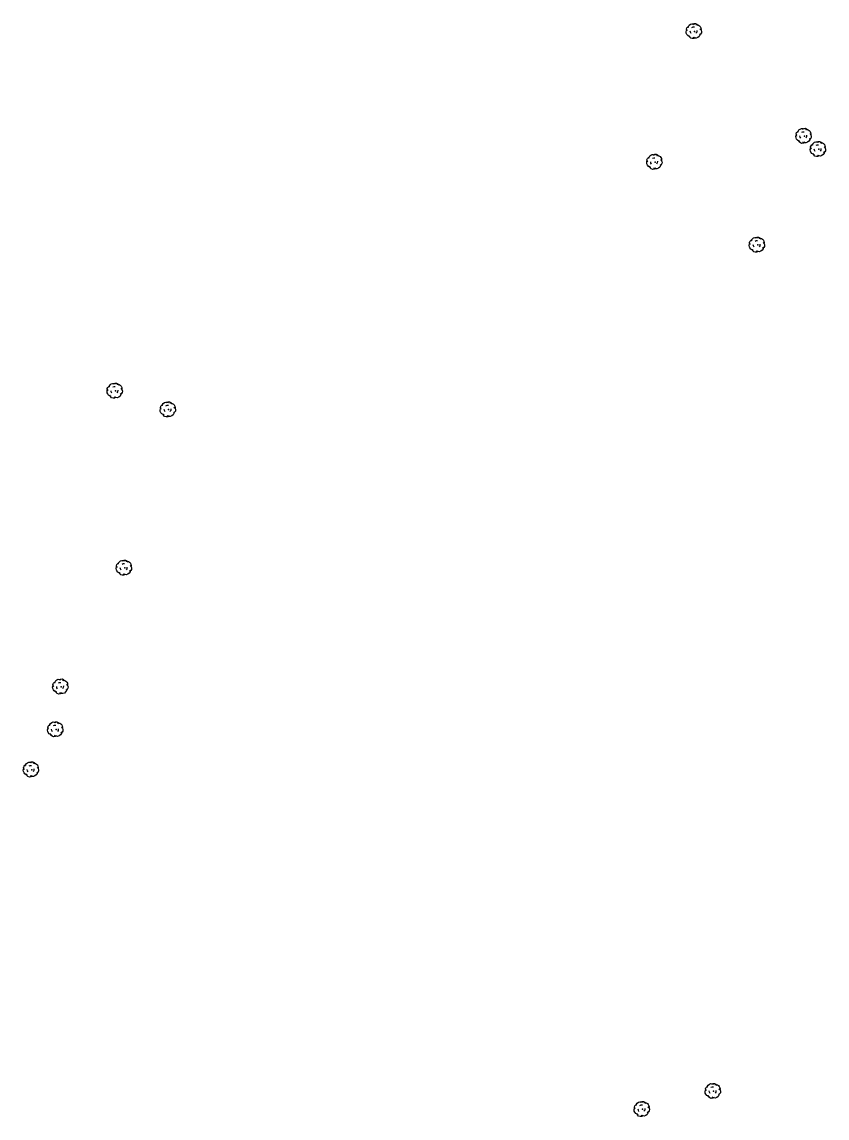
# Model space of a CAD drawing. Header units: metres. Extents: x 64 to 796628, y 142 to 671743.
# Drawn here: x 796515.9 to 796627.8, y 671590.9 to 671743.2 of the extents above; entities that cross this region are included whole.
import ezdxf

# ---------------------------------------------------------------- set-up
doc = ezdxf.new("R2010")
doc.units = ezdxf.units.M
doc.header["$LTSCALE"] = 2
doc.linetypes.add('AXES', pattern=[50.8, 31.75, -6.35, 6.35, -6.35])
doc.linetypes.add('UNE_LIGNE_CONTINUE', pattern=[0])
for name, color, linetype in [('ARBRE', 3, 'UNE_LIGNE_CONTINUE'), ('Arbres', 100, 'Continuous'), ('TopoMat', 7, 'Continuous')]:
    doc.layers.add(name, color=color, linetype=linetype)
doc.layers.add('trottoir', color=7, linetype='AXES', lineweight=25)

# ---------------------------------------------------------------- blocks, each defined once
blk = doc.blocks.new('A$C79051592')
blk.add_point((0, 0))
blk = doc.blocks.new('ARBRE')
blk.add_point((364420.31, 376331.7))
at = {"layer": 'Arbres'}
for p, q in [((364419.13, 376331.78), (364419.16, 376331.96)), ((364419.2, 376331.63), (364419.13, 376331.78)), ((364419.16, 376331.96), (364419.26, 376332.11)), ((364419.16, 376331.6), (364419.21, 376331.79)), ((364419.17, 376331.4), (364419.16, 376331.6)), ((364419.23, 376331.22), (364419.17, 376331.4)), ((364419.3, 376331.5), (364419.2, 376331.63)), ((364419.26, 376332.11), (364419.4, 376332.2)), ((364419.33, 376332.02), (364419.34, 376332.21)), ((364419.34, 376332.21), (364419.41, 376332.39)), ((364419.41, 376332.39), (364419.54, 376332.54)), ((364419.54, 376332.54), (364419.71, 376332.65)), ((364419.76, 376331.45), (364419.7, 376331.61)), ((364419.71, 376332.65), (364419.89, 376332.67)), ((364419.88, 376331.31), (364419.76, 376331.45)), ((364419.84, 376332.16), (364419.99, 376332.25)), ((364419.88, 376332.6), (364420.03, 376332.74)), ((364419.89, 376332.67), (364420.09, 376332.67)), ((364419.99, 376332.25), (364420.16, 376332.29)), ((364420.03, 376332.74), (364420.22, 376332.79)), ((364420.22, 376332.79), (364420.41, 376332.74)), ((364420.3, 376332.65), (364420.46, 376332.69)), ((364420.41, 376332.74), (364420.55, 376332.57)), ((364420.46, 376332.69), (364420.64, 376332.66)), ((364420.62, 376331.65), (364420.55, 376331.47)), ((364420.59, 376331.87), (364420.62, 376331.65)), ((364420.64, 376332.66), (364420.81, 376332.6)), ((364420.81, 376332.6), (364420.95, 376332.5)), ((364420.95, 376332.5), (364421.06, 376332.35)), ((364420.97, 376332.18), (364421.15, 376332.06)), ((364421.2, 376331.5), (364421.05, 376331.36)), ((364421.06, 376332.35), (364421.12, 376332.19)), ((364421.14, 376331.33), (364421.07, 376331.12)), ((364421.12, 376332.19), (364421.13, 376332.02)), ((364421.13, 376331.56), (364421.14, 376331.33)), ((364421.15, 376332.06), (364421.25, 376331.88)), ((364421.27, 376331.68), (364421.2, 376331.5)), ((364421.25, 376331.88), (364421.27, 376331.68)), ((364419.34, 376331.07), (364419.23, 376331.22)), ((364419.49, 376330.94), (364419.34, 376331.07)), ((364419.69, 376330.86), (364419.49, 376330.94)), ((364419.78, 376330.79), (364419.67, 376330.99)), ((364419.87, 376330.83), (364419.69, 376330.86)), ((364419.96, 376330.67), (364419.78, 376330.79)), ((364420.19, 376330.64), (364419.96, 376330.67)), ((364420.39, 376330.71), (364420.19, 376330.64)), ((364420.51, 376330.79), (364420.29, 376330.83)), ((364420.55, 376330.87), (364420.39, 376330.71)), ((364420.72, 376330.82), (364420.51, 376330.79)), ((364420.92, 376330.94), (364420.72, 376330.82)), ((364421.07, 376331.12), (364420.92, 376330.94))]:
    blk.add_line(p, q, dxfattribs=at)
at = {"layer": 'TopoMat'}
blk.add_blockref('A$C79051592', (364420.31, 376331.7), dxfattribs=at)
blk = doc.blocks.new('arbres')
at = {"layer": 'ARBRE'}
blk.add_blockref('ARBRE', (-0.18, 0.99), dxfattribs=at)
blk = doc.blocks.new('_arbre')
at = {"layer": 'ARBRE', "rotation": 348.4468856779663}
blk.add_blockref('arbres', (0, 0), dxfattribs=at)

msp = doc.modelspace()

# ---------------------------------------------------------------- block references
at = {"layer": 'ARBRE', "rotation": 348.4468856779663}
msp.add_blockref('arbres', (364121.64, 375968.65), dxfattribs=at)
at = {"layer": 'ARBRE'}
for p in [(364204.73, 375871.37), (364194.86, 375868.86)]:
    msp.add_blockref('_arbre', p, dxfattribs=at)
at = {"layer": 'trottoir'}
for p in [(364202.09, 376018.6), (364217.33, 376004.05), (364219.33, 376002.22), (364196.61, 376000.44), (364210.85, 375988.93), (364129.02, 375966.05), (364122.92, 375944.06), (364114.09, 375927.55), (364113.38, 375921.61), (364110.01, 375916.03)]:
    msp.add_blockref('_arbre', p, dxfattribs=at)

doc.saveas('drawing.dxf')
